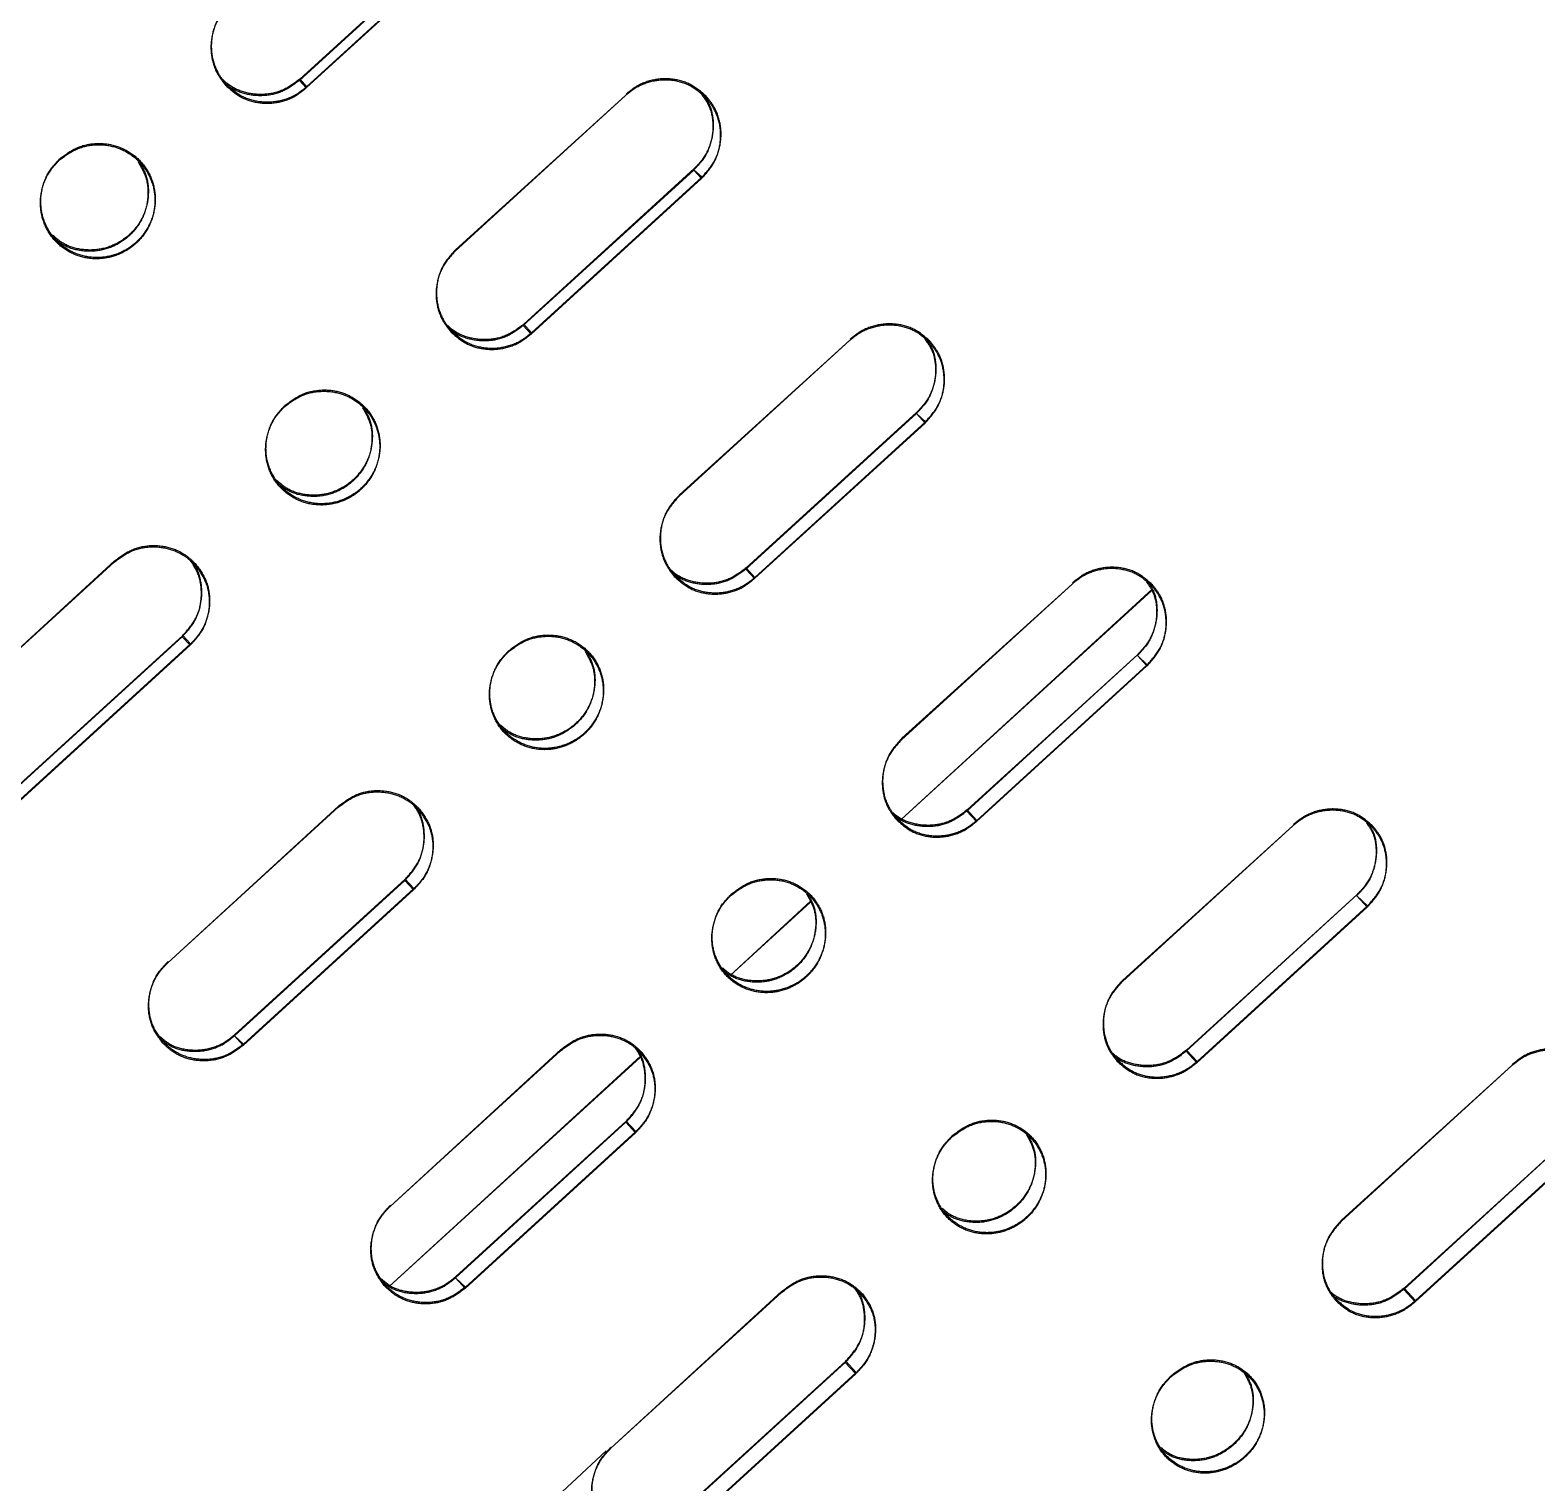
# Model space of a CAD drawing. Header units: millimetres. Extents: x -71377 to 516042, y -145869 to 441446.
# Drawn here: x 208625.5 to 208756, y 209143.2 to 209269.1 of the extents above; entities that cross this region are included whole.
import ezdxf

# ---------------------------------------------------------------- set-up
doc = ezdxf.new("R2010")
doc.units = ezdxf.units.MM
doc.header["$LTSCALE"] = 1000
doc.linetypes.add('_점선_M_', pattern=[3, 1.5, -1.5])
doc.linetypes.add('IMPORT-DASHEDX2 _4_', pattern=[152.4, 101.6, -50.8])
for name, color, linetype, lineweight in [('05', 5, 'IMPORT-DASHEDX2 _4_', 5), ('A-text-1', 3, 'Continuous', 5), ('AA_dash_M_', 7, '_점선_M_', 5), ('조경라인_dwg', 8, 'Continuous', 5)]:
    doc.layers.add(name, color=color, linetype=linetype, lineweight=lineweight)
doc.styles.add('나눔고딕_3', font='NanumGothic.ttf', dxfattribs={"height": 1400})

# ---------------------------------------------------------------- blocks, each defined once
blk = doc.blocks.new('조경라인_dwg-6847807-지반층 배치도')
at = {"layer": '05', "flags": 128}
for points in [[(208663.65, 209278.31), (208648.88, 209264.83), (208649.47, 209264.17), (208664.24, 209277.66), (208663.61, 209278.2), (208648.84, 209264.72), (208649.44, 209264.06), (208664.21, 209277.55), (208663.61, 209278.2)], [(208662.38, 209250.04), (208677.11, 209263.42), (208662.34, 209249.93)], [(208683.04, 209257.07), (208668.28, 209243.58), (208668.95, 209242.84), (208683.72, 209256.33), (208683.01, 209256.95), (208668.24, 209243.47), (208668.92, 209242.73), (208683.69, 209256.22), (208683.01, 209256.95)], [(208681.78, 209228.79), (208696.51, 209242.17), (208681.74, 209228.68)], [(208702.33, 209235.95), (208687.56, 209222.46), (208688.31, 209221.64), (208703.08, 209235.13), (208702.3, 209235.84), (208687.53, 209222.35), (208688.28, 209221.53), (208703.05, 209235.01), (208702.3, 209235.84)], [(208632.84, 209223.07), (208618.04, 209209.47), (208632.8, 209222.96)], [(208701.05, 209207.69), (208715.79, 209221.06), (208701.02, 209207.57)], [(208722.74, 209220.62), (208700.97, 209200.66), (208722.71, 209220.51)], [(208623.97, 209203.12), (208638.74, 209216.61), (208639.41, 209215.87), (208624.64, 209202.39), (208623.94, 209203.01), (208638.7, 209216.5), (208639.38, 209215.76), (208624.61, 209202.27), (208623.94, 209203.01)], [(208652.24, 209201.82), (208637.44, 209188.23), (208652.21, 209201.71)], [(208720.18, 209186.73), (208734.92, 209200.11), (208720.15, 209186.62)], [(208643.25, 209182.01), (208658.02, 209195.49), (208658.77, 209194.67), (208644, 209181.18), (208643.22, 209181.89), (208657.99, 209195.38), (208658.74, 209194.56), (208643.97, 209181.07), (208643.22, 209181.89)], [(208693.16, 209193.61), (208686.17, 209187.14), (208693.13, 209193.5)], [(208671.51, 209180.72), (208656.71, 209167.12), (208671.48, 209180.6)], [(208678.4, 209180.13), (208656.63, 209160.18), (208678.37, 209180.02)], [(208739.16, 209165.95), (208753.9, 209179.32), (208739.13, 209165.83)], [(208662.4, 209161.03), (208677.17, 209174.52), (208678, 209173.61), (208663.23, 209160.13), (208662.37, 209160.92), (208677.14, 209174.41), (208677.97, 209173.5), (208663.2, 209160.01), (208662.37, 209160.92)], [(208690.64, 209159.76), (208675.84, 209146.16), (208690.61, 209159.65)], [(208681.41, 209140.22), (208696.18, 209153.7), (208697.08, 209152.71), (208682.31, 209139.23), (208681.37, 209140.1), (208696.14, 209153.59), (208697.05, 209152.6), (208682.28, 209139.11), (208681.37, 209140.1)]]:
    blk.add_lwpolyline(points, dxfattribs=at)
for points in [[(208722.31, 209214.07), (208721.45, 209214.86), (208722.27, 209213.96), (208707.5, 209200.47), (208706.68, 209201.38), (208721.48, 209214.97), (208706.71, 209201.49), (208707.54, 209200.58)], [(208741.39, 209193.17), (208740.45, 209194.05), (208741.36, 209193.06), (208726.59, 209179.57), (208725.68, 209180.56), (208740.48, 209194.16), (208725.71, 209180.67), (208726.62, 209179.68)], [(208760.31, 209172.44), (208759.3, 209173.4), (208760.28, 209172.33), (208745.51, 209158.84), (208744.53, 209159.92), (208759.33, 209173.51), (208744.56, 209160.03), (208745.54, 209158.96)]]:
    blk.add_lwpolyline(points, close=True, dxfattribs=at)
at = {"layer": '05'}
for points, knots in [([(208642.83, 209271.3), (208642.45, 209270.88), (208641.69, 209270.05), (208641.16, 209268.41), (208641.16, 209266.73), (208641.65, 209265.31), (208642.22, 209264.59), (208642.44, 209264.31)], [0, 0, 0, 0, 0.214692, 0.429386, 0.644078, 0.858773, 1, 1, 1, 1]), ([(208642.86, 209271.41), (208642.48, 209271), (208641.73, 209270.16), (208641.19, 209268.52), (208641.19, 209266.84), (208641.68, 209265.42), (208642.25, 209264.7), (208642.48, 209264.42)], [0, 0, 0, 0, 0.214692, 0.429386, 0.644078, 0.858773, 1, 1, 1, 1]), ([(208648.84, 209264.72), (208648.39, 209264.38), (208647.49, 209263.7), (208645.81, 209263.31), (208644.14, 209263.47), (208642.9, 209264), (208642.34, 209264.52), (208642.18, 209264.67)], [0, 0, 0, 0, 0.2279243, 0.455852, 0.6837765, 0.9117043, 1, 1, 1, 1]), ([(208648.88, 209264.83), (208648.42, 209264.49), (208647.52, 209263.81), (208645.84, 209263.42), (208644.18, 209263.58), (208642.93, 209264.12), (208642.37, 209264.64), (208642.21, 209264.78)], [0, 0, 0, 0, 0.2279243, 0.455852, 0.6837765, 0.9117043, 1, 1, 1, 1]), ([(208642.44, 209264.31), (208642.86, 209263.94), (208643.68, 209263.2), (208645.31, 209262.7), (208646.99, 209262.73), (208648.43, 209263.25), (208649.15, 209263.83), (208649.44, 209264.06)], [0, 0, 0, 0, 0.214692, 0.429384, 0.644077, 0.858772, 1, 1, 1, 1]), ([(208642.48, 209264.42), (208642.89, 209264.05), (208643.71, 209263.31), (208645.34, 209262.81), (208647.02, 209262.85), (208648.46, 209263.36), (208649.18, 209263.94), (208649.47, 209264.17)], [0, 0, 0, 0, 0.214692, 0.429384, 0.644077, 0.858772, 1, 1, 1, 1]), ([(208684.09, 209263.19), (208683.68, 209263.55), (208682.86, 209264.29), (208681.24, 209264.79), (208679.56, 209264.75), (208678.13, 209264.23), (208677.4, 209263.65), (208677.11, 209263.42)], [0, 0, 0, 0, 0.214693, 0.429385, 0.644078, 0.858772, 1, 1, 1, 1]), ([(208684.13, 209263.3), (208683.72, 209263.67), (208682.89, 209264.4), (208681.27, 209264.9), (208679.59, 209264.86), (208678.16, 209264.34), (208677.43, 209263.76), (208677.15, 209263.53)], [0, 0, 0, 0, 0.214693, 0.429385, 0.644078, 0.858772, 1, 1, 1, 1]), ([(208683.69, 209263.5), (208683.92, 209263.19), (208684.46, 209262.44), (208684.75, 209260.94), (208684.56, 209259.27), (208683.92, 209257.89), (208683.27, 209257.22), (208683.01, 209256.95)], [0, 0, 0, 0, 0.158726, 0.388719, 0.618712, 0.848707, 1, 1, 1, 1]), ([(208683.72, 209263.61), (208683.95, 209263.3), (208684.49, 209262.55), (208684.78, 209261.05), (208684.59, 209259.38), (208683.95, 209258), (208683.3, 209257.33), (208683.04, 209257.07)], [0, 0, 0, 0, 0.158726, 0.388719, 0.618712, 0.848707, 1, 1, 1, 1]), ([(208683.69, 209256.22), (208684.07, 209256.63), (208684.82, 209257.47), (208685.36, 209259.1), (208685.37, 209260.78), (208684.88, 209262.19), (208684.32, 209262.9), (208684.09, 209263.19)], [0, 0, 0, 0, 0.214695, 0.429386, 0.644078, 0.858773, 1, 1, 1, 1]), ([(208683.72, 209256.33), (208684.1, 209256.75), (208684.86, 209257.58), (208685.4, 209259.21), (208685.4, 209260.89), (208684.92, 209262.31), (208684.35, 209263.02), (208684.13, 209263.3)], [0, 0, 0, 0, 0.214695, 0.429386, 0.644078, 0.858773, 1, 1, 1, 1]), ([(208628.06, 209257.82), (208628.51, 209258.16), (208629.42, 209258.83), (208631.09, 209259.22), (208632.77, 209259.07), (208634.3, 209258.36), (208635.5, 209257.18), (208636.23, 209255.67), (208636.41, 209253.99), (208636.02, 209252.33), (208635.32, 209251.22), (208634.8, 209250.69), (208634.67, 209250.58)], [0, 0, 0, 0, 0.0536882, 0.1073771, 0.1610655, 0.2147545, 0.268443, 0.3221314, 0.3758197, 0.4295083, 0.4831969, 0.5, 0.5, 0.5, 0.5]), ([(208628.09, 209257.93), (208628.54, 209258.27), (208629.45, 209258.95), (208631.12, 209259.33), (208632.8, 209259.18), (208634.33, 209258.47), (208635.53, 209257.29), (208636.26, 209255.78), (208636.44, 209254.1), (208636.05, 209252.45), (208635.35, 209251.33), (208634.83, 209250.81), (208634.7, 209250.69)], [0, 0, 0, 0, 0.0536882, 0.1073771, 0.1610655, 0.2147545, 0.268443, 0.3221314, 0.3758197, 0.4295083, 0.4831969, 0.5, 0.5, 0.5, 0.5]), ([(208634.67, 209250.58), (208634.38, 209250.32), (208633.61, 209249.76), (208632.17, 209249.24), (208630.48, 209249.22), (208628.88, 209249.76), (208627.57, 209250.8), (208626.68, 209252.22), (208626.32, 209253.87), (208626.53, 209255.55), (208627.18, 209256.91), (208627.82, 209257.56), (208628.06, 209257.82)], [0.5, 0.5, 0.5, 0.5, 0.5368856, 0.590574, 0.644262, 0.6979512, 0.7516397, 0.805328, 0.8590165, 0.9127045, 0.966394, 1, 1, 1, 1]), ([(208634.7, 209250.69), (208634.42, 209250.43), (208633.64, 209249.87), (208632.21, 209249.35), (208630.51, 209249.33), (208628.92, 209249.87), (208627.6, 209250.91), (208626.71, 209252.34), (208626.35, 209253.98), (208626.56, 209255.66), (208627.21, 209257.02), (208627.85, 209257.68), (208628.09, 209257.93)], [0.5, 0.5, 0.5, 0.5, 0.5368856, 0.590574, 0.644262, 0.6979512, 0.7516397, 0.805328, 0.8590165, 0.9127045, 0.966394, 1, 1, 1, 1]), ([(208634.88, 209257.65), (208635.13, 209257.21), (208635.66, 209256.29), (208635.8, 209254.64), (208635.43, 209252.99), (208634.51, 209251.54), (208633.18, 209250.47), (208631.58, 209249.89), (208629.89, 209249.88), (208628.41, 209250.33), (208627.71, 209250.96), (208627.42, 209251.22)], [0, 0, 0, 0, 0.106038, 0.221984, 0.33793, 0.453876, 0.569823, 0.685768, 0.801713, 0.91766, 1, 1, 1, 1]), ([(208634.91, 209257.76), (208635.17, 209257.32), (208635.69, 209256.4), (208635.84, 209254.75), (208635.46, 209253.1), (208634.55, 209251.65), (208633.21, 209250.58), (208631.61, 209250), (208629.92, 209249.99), (208628.45, 209250.44), (208627.74, 209251.07), (208627.45, 209251.33)], [0, 0, 0, 0, 0.106038, 0.221984, 0.33793, 0.453876, 0.569823, 0.685768, 0.801713, 0.91766, 1, 1, 1, 1]), ([(208662.34, 209249.93), (208661.97, 209249.51), (208661.21, 209248.67), (208660.67, 209247.04), (208660.67, 209245.37), (208661.15, 209243.95), (208661.72, 209243.24), (208661.94, 209242.96)], [0, 0, 0, 0, 0.214692, 0.429386, 0.644078, 0.858773, 1, 1, 1, 1]), ([(208662.38, 209250.04), (208662, 209249.62), (208661.24, 209248.79), (208660.7, 209247.15), (208660.7, 209245.48), (208661.18, 209244.06), (208661.75, 209243.35), (208661.97, 209243.07)], [0, 0, 0, 0, 0.214692, 0.429386, 0.644078, 0.858773, 1, 1, 1, 1]), ([(208668.24, 209243.47), (208667.79, 209243.13), (208666.89, 209242.45), (208665.22, 209242.06), (208663.55, 209242.22), (208662.33, 209242.73), (208661.79, 209243.23), (208661.65, 209243.37)], [0, 0, 0, 0, 0.229859, 0.459721, 0.68958, 0.919443, 1, 1, 1, 1]), ([(208668.28, 209243.58), (208667.82, 209243.24), (208666.92, 209242.56), (208665.25, 209242.17), (208663.58, 209242.33), (208662.36, 209242.84), (208661.82, 209243.35), (208661.68, 209243.48)], [0, 0, 0, 0, 0.229859, 0.459721, 0.68958, 0.919443, 1, 1, 1, 1]), ([(208661.97, 209243.07), (208662.38, 209242.7), (208663.2, 209241.97), (208664.82, 209241.47), (208666.5, 209241.51), (208667.94, 209242.03), (208668.66, 209242.61), (208668.95, 209242.84)], [0, 0, 0, 0, 0.214692, 0.429384, 0.644077, 0.858772, 1, 1, 1, 1]), ([(208703.47, 209241.96), (208703.07, 209242.33), (208702.25, 209243.06), (208700.63, 209243.55), (208698.96, 209243.5), (208697.53, 209242.98), (208696.8, 209242.4), (208696.51, 209242.17)], [0, 0, 0, 0, 0.214692, 0.429385, 0.644077, 0.858772, 1, 1, 1, 1]), ([(208703.51, 209242.07), (208703.1, 209242.44), (208702.28, 209243.17), (208700.67, 209243.66), (208698.99, 209243.61), (208697.56, 209243.09), (208696.83, 209242.51), (208696.55, 209242.28)], [0, 0, 0, 0, 0.214692, 0.429385, 0.644077, 0.858772, 1, 1, 1, 1]), ([(208661.94, 209242.96), (208662.35, 209242.59), (208663.17, 209241.86), (208664.79, 209241.36), (208666.47, 209241.4), (208667.9, 209241.92), (208668.63, 209242.5), (208668.92, 209242.73)], [0, 0, 0, 0, 0.214692, 0.429384, 0.644077, 0.858772, 1, 1, 1, 1]), ([(208703.03, 209242.31), (208703.23, 209242.02), (208703.76, 209241.29), (208704.04, 209239.81), (208703.85, 209238.15), (208703.2, 209236.77), (208702.55, 209236.1), (208702.3, 209235.84)], [0, 0, 0, 0, 0.151373, 0.3833758, 0.6153793, 0.8473846, 1, 1, 1, 1]), ([(208703.06, 209242.42), (208703.27, 209242.13), (208703.79, 209241.4), (208704.07, 209239.92), (208703.88, 209238.26), (208703.23, 209236.88), (208702.58, 209236.21), (208702.33, 209235.95)], [0, 0, 0, 0, 0.151373, 0.3833758, 0.6153793, 0.8473846, 1, 1, 1, 1]), ([(208703.05, 209235.01), (208703.43, 209235.43), (208704.18, 209236.27), (208704.73, 209237.9), (208704.73, 209239.57), (208704.26, 209240.97), (208703.7, 209241.68), (208703.47, 209241.96)], [0, 0, 0, 0, 0.214695, 0.429386, 0.644078, 0.858773, 1, 1, 1, 1]), ([(208703.08, 209235.13), (208703.46, 209235.54), (208704.22, 209236.38), (208704.76, 209238.01), (208704.77, 209239.68), (208704.29, 209241.09), (208703.73, 209241.79), (208703.51, 209242.07)], [0, 0, 0, 0, 0.214695, 0.429386, 0.644078, 0.858773, 1, 1, 1, 1]), ([(208647.61, 209236.56), (208648.06, 209236.9), (208648.96, 209237.57), (208650.63, 209237.96), (208652.31, 209237.82), (208653.83, 209237.11), (208655.02, 209235.94), (208655.74, 209234.44), (208655.92, 209232.76), (208655.53, 209231.11), (208654.83, 209230), (208654.31, 209229.47), (208654.18, 209229.36)], [0, 0, 0, 0, 0.0536882, 0.1073772, 0.1610655, 0.2147545, 0.2684431, 0.3221313, 0.3758196, 0.4295083, 0.4831969, 0.5, 0.5, 0.5, 0.5]), ([(208654.18, 209229.36), (208653.89, 209229.1), (208653.12, 209228.54), (208651.69, 209228.01), (208649.99, 209227.99), (208648.41, 209228.52), (208647.1, 209229.56), (208646.21, 209230.98), (208645.86, 209232.62), (208646.08, 209234.29), (208646.73, 209235.65), (208647.36, 209236.3), (208647.61, 209236.56)], [0.5, 0.5, 0.5, 0.5, 0.5368857, 0.590574, 0.644262, 0.6979512, 0.7516398, 0.805328, 0.8590164, 0.9127045, 0.966394, 1, 1, 1, 1]), ([(208647.57, 209236.45), (208648.03, 209236.78), (208648.93, 209237.46), (208650.6, 209237.85), (208652.28, 209237.7), (208653.8, 209237), (208654.99, 209235.83), (208655.71, 209234.33), (208655.89, 209232.65), (208655.5, 209231), (208654.8, 209229.89), (208654.28, 209229.36), (208654.15, 209229.24)], [0, 0, 0, 0, 0.0536882, 0.1073772, 0.1610655, 0.2147545, 0.2684431, 0.3221313, 0.3758196, 0.4295083, 0.4831969, 0.5, 0.5, 0.5, 0.5]), ([(208654.15, 209229.24), (208653.86, 209228.98), (208653.09, 209228.42), (208651.65, 209227.9), (208649.96, 209227.88), (208648.37, 209228.41), (208647.06, 209229.45), (208646.18, 209230.86), (208645.83, 209232.51), (208646.05, 209234.18), (208646.69, 209235.54), (208647.33, 209236.19), (208647.57, 209236.45)], [0.5, 0.5, 0.5, 0.5, 0.5368857, 0.590574, 0.644262, 0.6979512, 0.7516398, 0.805328, 0.8590164, 0.9127045, 0.966394, 1, 1, 1, 1]), ([(208654.31, 209236.37), (208654.55, 209235.94), (208655.07, 209235.03), (208655.21, 209233.39), (208654.83, 209231.74), (208653.91, 209230.3), (208652.58, 209229.22), (208650.98, 209228.64), (208649.3, 209228.63), (208647.85, 209229.06), (208647.16, 209229.67), (208646.88, 209229.91)], [0, 0, 0, 0, 0.105311, 0.22195, 0.338589, 0.455228, 0.571868, 0.688506, 0.805144, 0.921784, 1, 1, 1, 1]), ([(208654.34, 209236.48), (208654.58, 209236.05), (208655.1, 209235.14), (208655.24, 209233.5), (208654.86, 209231.85), (208653.94, 209230.41), (208652.61, 209229.34), (208651.01, 209228.75), (208649.33, 209228.74), (208647.88, 209229.17), (208647.19, 209229.78), (208646.92, 209230.03)], [0, 0, 0, 0, 0.105311, 0.22195, 0.338589, 0.455228, 0.571868, 0.688506, 0.805144, 0.921784, 1, 1, 1, 1]), ([(208681.74, 209228.68), (208681.37, 209228.26), (208680.61, 209227.43), (208680.06, 209225.8), (208680.06, 209224.13), (208680.54, 209222.72), (208681.1, 209222.01), (208681.32, 209221.73)], [0, 0, 0, 0, 0.214692, 0.429386, 0.644078, 0.858773, 1, 1, 1, 1]), ([(208681.78, 209228.79), (208681.4, 209228.38), (208680.64, 209227.54), (208680.1, 209225.91), (208680.09, 209224.24), (208680.57, 209222.83), (208681.13, 209222.12), (208681.35, 209221.84)], [0, 0, 0, 0, 0.214692, 0.429386, 0.644078, 0.858773, 1, 1, 1, 1]), ([(208632.8, 209222.96), (208633.26, 209223.3), (208634.16, 209223.98), (208635.83, 209224.37), (208637.5, 209224.21), (208638.87, 209223.61), (208639.53, 209222.98), (208639.79, 209222.73)], [0, 0, 0, 0, 0.214695, 0.429386, 0.64408, 0.858773, 1, 1, 1, 1]), ([(208632.84, 209223.07), (208633.29, 209223.41), (208634.19, 209224.09), (208635.86, 209224.48), (208637.53, 209224.33), (208638.9, 209223.72), (208639.56, 209223.09), (208639.82, 209222.84)], [0, 0, 0, 0, 0.214695, 0.429386, 0.64408, 0.858773, 1, 1, 1, 1]), ([(208638.7, 209216.5), (208639.08, 209216.92), (208639.84, 209217.75), (208640.38, 209219.39), (208640.38, 209221.06), (208639.97, 209222.32), (208639.52, 209222.91), (208639.41, 209223.06)], [0, 0, 0, 0, 0.229862, 0.45972, 0.689582, 0.919442, 1, 1, 1, 1]), ([(208638.74, 209216.61), (208639.12, 209217.03), (208639.87, 209217.87), (208640.41, 209219.5), (208640.41, 209221.17), (208640.01, 209222.44), (208639.56, 209223.02), (208639.44, 209223.17)], [0, 0, 0, 0, 0.229862, 0.45972, 0.689582, 0.919442, 1, 1, 1, 1]), ([(208639.79, 209222.73), (208640.11, 209222.29), (208640.77, 209221.4), (208641.12, 209219.74), (208640.93, 209218.07), (208640.28, 209216.7), (208639.64, 209216.03), (208639.38, 209215.76)], [0, 0, 0, 0, 0.214693, 0.429385, 0.644077, 0.858772, 1, 1, 1, 1]), ([(208639.82, 209222.84), (208640.15, 209222.4), (208640.8, 209221.51), (208641.15, 209219.86), (208640.96, 209218.19), (208640.31, 209216.81), (208639.67, 209216.14), (208639.41, 209215.87)], [0, 0, 0, 0, 0.214693, 0.429385, 0.644077, 0.858772, 1, 1, 1, 1]), ([(208687.53, 209222.35), (208687.07, 209222.01), (208686.17, 209221.33), (208684.5, 209220.94), (208682.85, 209221.09), (208681.64, 209221.59), (208681.12, 209222.07), (208680.99, 209222.19)], [0, 0, 0, 0, 0.23185, 0.463704, 0.695555, 0.927408, 1, 1, 1, 1]), ([(208687.56, 209222.46), (208687.11, 209222.12), (208686.2, 209221.45), (208684.53, 209221.05), (208682.88, 209221.2), (208681.67, 209221.7), (208681.15, 209222.18), (208681.02, 209222.3)], [0, 0, 0, 0, 0.23185, 0.463704, 0.695555, 0.927408, 1, 1, 1, 1]), ([(208722.72, 209220.88), (208722.32, 209221.24), (208721.51, 209221.96), (208719.9, 209222.45), (208718.23, 209222.4), (208716.8, 209221.87), (208716.08, 209221.29), (208715.79, 209221.06)], [0, 0, 0, 0, 0.214693, 0.429385, 0.644077, 0.858772, 1, 1, 1, 1]), ([(208722.76, 209220.99), (208722.35, 209221.35), (208721.54, 209222.08), (208719.93, 209222.56), (208718.26, 209222.51), (208716.83, 209221.99), (208716.11, 209221.4), (208715.82, 209221.17)], [0, 0, 0, 0, 0.214693, 0.429385, 0.644077, 0.858772, 1, 1, 1, 1]), ([(208681.32, 209221.73), (208681.73, 209221.37), (208682.54, 209220.64), (208684.16, 209220.15), (208685.83, 209220.19), (208687.26, 209220.71), (208687.99, 209221.3), (208688.28, 209221.53)], [0, 0, 0, 0, 0.214692, 0.429384, 0.644077, 0.858772, 1, 1, 1, 1]), ([(208681.35, 209221.84), (208681.76, 209221.48), (208682.58, 209220.75), (208684.19, 209220.26), (208685.87, 209220.31), (208687.29, 209220.83), (208688.02, 209221.41), (208688.31, 209221.64)], [0, 0, 0, 0, 0.214692, 0.429384, 0.644077, 0.858772, 1, 1, 1, 1]), ([(208722.23, 209221.26), (208722.42, 209220.99), (208722.93, 209220.28), (208723.2, 209218.83), (208723, 209217.17), (208722.35, 209215.8), (208721.7, 209215.13), (208721.45, 209214.86)], [0, 0, 0, 0, 0.143789, 0.377865, 0.611942, 0.846021, 1, 1, 1, 1]), ([(208722.26, 209221.37), (208722.46, 209221.1), (208722.97, 209220.39), (208723.23, 209218.94), (208723.03, 209217.28), (208722.38, 209215.91), (208721.73, 209215.24), (208721.48, 209214.97)], [0, 0, 0, 0, 0.143789, 0.377865, 0.611942, 0.846021, 1, 1, 1, 1]), ([(208722.27, 209213.96), (208722.65, 209214.37), (208723.41, 209215.21), (208723.96, 209216.83), (208723.97, 209218.5), (208723.5, 209219.9), (208722.95, 209220.6), (208722.72, 209220.88)], [0, 0, 0, 0, 0.214695, 0.429386, 0.644078, 0.858773, 1, 1, 1, 1]), ([(208722.31, 209214.07), (208722.68, 209214.49), (208723.44, 209215.32), (208723.99, 209216.94), (208724, 209218.61), (208723.54, 209220.01), (208722.98, 209220.71), (208722.76, 209220.99)], [0, 0, 0, 0, 0.214695, 0.429386, 0.644078, 0.858773, 1, 1, 1, 1]), ([(208666.97, 209215.2), (208667.43, 209215.54), (208668.33, 209216.22), (208670, 209216.61), (208671.67, 209216.47), (208673.18, 209215.77), (208674.37, 209214.61), (208675.08, 209213.11), (208675.26, 209211.44), (208674.86, 209209.8), (208674.16, 209208.69), (208673.64, 209208.16), (208673.51, 209208.04)], [0, 0, 0, 0, 0.0536882, 0.1073772, 0.1610655, 0.2147545, 0.268443, 0.3221313, 0.3758196, 0.4295083, 0.4831969, 0.5, 0.5, 0.5, 0.5]), ([(208667.01, 209215.31), (208667.46, 209215.65), (208668.36, 209216.33), (208670.03, 209216.72), (208671.7, 209216.58), (208673.22, 209215.88), (208674.4, 209214.72), (208675.12, 209213.22), (208675.29, 209211.56), (208674.89, 209209.91), (208674.19, 209208.8), (208673.67, 209208.27), (208673.54, 209208.15)], [0, 0, 0, 0, 0.0536882, 0.1073772, 0.1610655, 0.2147545, 0.268443, 0.3221313, 0.3758196, 0.4295083, 0.4831969, 0.5, 0.5, 0.5, 0.5]), ([(208673.51, 209208.04), (208673.22, 209207.78), (208672.45, 209207.22), (208671.02, 209206.7), (208669.33, 209206.67), (208667.75, 209207.19), (208666.44, 209208.22), (208665.57, 209209.63), (208665.22, 209211.27), (208665.44, 209212.94), (208666.09, 209214.29), (208666.73, 209214.95), (208666.97, 209215.2)], [0.5, 0.5, 0.5, 0.5, 0.5368856, 0.590574, 0.644262, 0.6979511, 0.7516398, 0.805328, 0.8590164, 0.9127046, 0.966394, 1, 1, 1, 1]), ([(208673.54, 209208.15), (208673.25, 209207.89), (208672.48, 209207.33), (208671.05, 209206.81), (208669.36, 209206.78), (208667.78, 209207.31), (208666.48, 209208.33), (208665.6, 209209.74), (208665.25, 209211.38), (208665.47, 209213.05), (208666.13, 209214.4), (208666.76, 209215.06), (208667.01, 209215.31)], [0.5, 0.5, 0.5, 0.5, 0.5368856, 0.590574, 0.644262, 0.6979511, 0.7516398, 0.805328, 0.8590164, 0.9127046, 0.966394, 1, 1, 1, 1]), ([(208673.61, 209215.22), (208673.85, 209214.79), (208674.36, 209213.89), (208674.5, 209212.26), (208674.11, 209210.62), (208673.19, 209209.18), (208671.86, 209208.11), (208670.26, 209207.52), (208668.59, 209207.5), (208667.16, 209207.92), (208666.49, 209208.51), (208666.24, 209208.74)], [0, 0, 0, 0, 0.1045664, 0.2219148, 0.339264, 0.4566129, 0.5739623, 0.6913108, 0.8086585, 0.9260085, 1, 1, 1, 1]), ([(208673.65, 209215.33), (208673.89, 209214.9), (208674.4, 209214), (208674.53, 209212.37), (208674.14, 209210.73), (208673.23, 209209.29), (208671.9, 209208.22), (208670.29, 209207.63), (208668.62, 209207.61), (208667.19, 209208.03), (208666.53, 209208.62), (208666.27, 209208.85)], [0, 0, 0, 0, 0.1045664, 0.2219148, 0.339264, 0.4566129, 0.5739623, 0.6913108, 0.8086585, 0.9260085, 1, 1, 1, 1]), ([(208701.02, 209207.57), (208700.64, 209207.16), (208699.88, 209206.32), (208699.33, 209204.7), (208699.32, 209203.03), (208699.79, 209201.63), (208700.35, 209200.93), (208700.57, 209200.65)], [0, 0, 0, 0, 0.214692, 0.429386, 0.644078, 0.858773, 1, 1, 1, 1]), ([(208701.05, 209207.69), (208700.67, 209207.27), (208699.91, 209206.43), (208699.36, 209204.81), (208699.35, 209203.14), (208699.82, 209201.74), (208700.38, 209201.04), (208700.6, 209200.76)], [0, 0, 0, 0, 0.214692, 0.429386, 0.644078, 0.858773, 1, 1, 1, 1]), ([(208652.21, 209201.71), (208652.66, 209202.05), (208653.56, 209202.73), (208655.23, 209203.12), (208656.89, 209202.98), (208658.26, 209202.37), (208658.91, 209201.75), (208659.17, 209201.5)], [0, 0, 0, 0, 0.214695, 0.429386, 0.64408, 0.858773, 1, 1, 1, 1]), ([(208652.24, 209201.82), (208652.69, 209202.16), (208653.59, 209202.84), (208655.26, 209203.24), (208656.93, 209203.09), (208658.29, 209202.49), (208658.94, 209201.86), (208659.2, 209201.62)], [0, 0, 0, 0, 0.214695, 0.429386, 0.64408, 0.858773, 1, 1, 1, 1]), ([(208657.99, 209195.38), (208658.37, 209195.8), (208659.12, 209196.64), (208659.67, 209198.26), (208659.67, 209199.93), (208659.28, 209201.17), (208658.85, 209201.74), (208658.74, 209201.87)], [0, 0, 0, 0, 0.2318538, 0.4637035, 0.6955566, 0.9274083, 1, 1, 1, 1]), ([(208658.02, 209195.49), (208658.4, 209195.91), (208659.15, 209196.75), (208659.7, 209198.38), (208659.7, 209200.04), (208659.31, 209201.28), (208658.88, 209201.85), (208658.77, 209201.98)], [0, 0, 0, 0, 0.2318538, 0.4637035, 0.6955566, 0.9274083, 1, 1, 1, 1]), ([(208659.17, 209201.5), (208659.49, 209201.06), (208660.14, 209200.19), (208660.49, 209198.53), (208660.29, 209196.87), (208659.64, 209195.49), (208658.99, 209194.82), (208658.74, 209194.56)], [0, 0, 0, 0, 0.214692, 0.429385, 0.644077, 0.858772, 1, 1, 1, 1]), ([(208659.2, 209201.62), (208659.52, 209201.18), (208660.18, 209200.3), (208660.52, 209198.64), (208660.32, 209196.98), (208659.67, 209195.61), (208659.03, 209194.93), (208658.77, 209194.67)], [0, 0, 0, 0, 0.214692, 0.429385, 0.644077, 0.858772, 1, 1, 1, 1]), ([(208706.68, 209201.38), (208706.23, 209201.04), (208705.32, 209200.36), (208703.66, 209199.96), (208702.01, 209200.11), (208700.83, 209200.59), (208700.32, 209201.05), (208700.21, 209201.15)], [0, 0, 0, 0, 0.233904, 0.467812, 0.701716, 0.935624, 1, 1, 1, 1]), ([(208706.71, 209201.49), (208706.26, 209201.15), (208705.36, 209200.47), (208703.69, 209200.07), (208702.04, 209200.22), (208700.86, 209200.7), (208700.35, 209201.16), (208700.24, 209201.26)], [0, 0, 0, 0, 0.233904, 0.467812, 0.701716, 0.935624, 1, 1, 1, 1]), ([(208741.83, 209199.95), (208741.43, 209200.31), (208740.63, 209201.03), (208739.02, 209201.5), (208737.36, 209201.45), (208735.93, 209200.92), (208735.21, 209200.34), (208734.92, 209200.11)], [0, 0, 0, 0, 0.214693, 0.429385, 0.644078, 0.858772, 1, 1, 1, 1]), ([(208741.86, 209200.06), (208741.46, 209200.42), (208740.66, 209201.14), (208739.05, 209201.61), (208737.39, 209201.56), (208735.97, 209201.03), (208735.24, 209200.45), (208734.95, 209200.22)], [0, 0, 0, 0, 0.214693, 0.429385, 0.644078, 0.858772, 1, 1, 1, 1]), ([(208700.57, 209200.65), (208700.98, 209200.29), (208701.79, 209199.56), (208703.39, 209199.08), (208705.06, 209199.13), (208706.49, 209199.66), (208707.22, 209200.24), (208707.5, 209200.47)], [0, 0, 0, 0, 0.214692, 0.429384, 0.644077, 0.858772, 1, 1, 1, 1]), ([(208700.6, 209200.76), (208701.01, 209200.4), (208701.82, 209199.67), (208703.43, 209199.19), (208705.1, 209199.25), (208706.52, 209199.77), (208707.25, 209200.35), (208707.54, 209200.58)], [0, 0, 0, 0, 0.214692, 0.429384, 0.644077, 0.858772, 1, 1, 1, 1]), ([(208741.29, 209200.36), (208741.47, 209200.11), (208741.96, 209199.42), (208742.21, 209198), (208742.01, 209196.35), (208741.36, 209194.98), (208740.71, 209194.31), (208740.45, 209194.05)], [0, 0, 0, 0, 0.1359502, 0.3721691, 0.608389, 0.8446109, 1, 1, 1, 1]), ([(208741.32, 209200.48), (208741.5, 209200.22), (208741.99, 209199.53), (208742.24, 209198.11), (208742.04, 209196.46), (208741.39, 209195.09), (208740.74, 209194.42), (208740.48, 209194.16)], [0, 0, 0, 0, 0.1359502, 0.3721691, 0.608389, 0.8446109, 1, 1, 1, 1]), ([(208741.39, 209193.17), (208741.77, 209193.59), (208742.53, 209194.42), (208743.08, 209196.04), (208743.1, 209197.7), (208742.64, 209199.09), (208742.08, 209199.79), (208741.86, 209200.06)], [0, 0, 0, 0, 0.214695, 0.429386, 0.644078, 0.858773, 1, 1, 1, 1]), ([(208741.36, 209193.06), (208741.74, 209193.47), (208742.5, 209194.31), (208743.05, 209195.93), (208743.07, 209197.58), (208742.61, 209198.98), (208742.05, 209199.67), (208741.83, 209199.95)], [0, 0, 0, 0, 0.214695, 0.429386, 0.644078, 0.858773, 1, 1, 1, 1]), ([(208686.25, 209194.09), (208686.7, 209194.43), (208687.6, 209195.11), (208689.27, 209195.5), (208690.93, 209195.37), (208692.44, 209194.68), (208693.61, 209193.53), (208694.32, 209192.04), (208694.49, 209190.38), (208694.09, 209188.74), (208693.38, 209187.63), (208692.86, 209187.1), (208692.73, 209186.98)], [0, 0, 0, 0, 0.0536882, 0.1073771, 0.1610655, 0.2147545, 0.268443, 0.3221314, 0.3758196, 0.4295083, 0.4831969, 0.5, 0.5, 0.5, 0.5]), ([(208686.28, 209194.2), (208686.73, 209194.54), (208687.63, 209195.22), (208689.3, 209195.62), (208690.96, 209195.48), (208692.47, 209194.79), (208693.65, 209193.64), (208694.36, 209192.15), (208694.52, 209190.49), (208694.12, 209188.85), (208693.42, 209187.74), (208692.9, 209187.21), (208692.77, 209187.1)], [0, 0, 0, 0, 0.0536882, 0.1073771, 0.1610655, 0.2147545, 0.268443, 0.3221314, 0.3758196, 0.4295083, 0.4831969, 0.5, 0.5, 0.5, 0.5]), ([(208692.73, 209186.98), (208692.45, 209186.72), (208691.68, 209186.16), (208690.25, 209185.64), (208688.57, 209185.6), (208686.99, 209186.12), (208685.7, 209187.14), (208684.83, 209188.54), (208684.49, 209190.17), (208684.71, 209191.83), (208685.37, 209193.18), (208686, 209193.84), (208686.25, 209194.09)], [0.5, 0.5, 0.5, 0.5, 0.5368856, 0.590574, 0.6442621, 0.6979512, 0.7516398, 0.8053279, 0.8590164, 0.9127046, 0.966394, 1, 1, 1, 1]), ([(208692.77, 209187.1), (208692.48, 209186.84), (208691.71, 209186.27), (208690.28, 209185.75), (208688.6, 209185.71), (208687.02, 209186.23), (208685.73, 209187.25), (208684.86, 209188.65), (208684.52, 209190.28), (208684.74, 209191.94), (208685.4, 209193.29), (208686.03, 209193.95), (208686.28, 209194.2)], [0.5, 0.5, 0.5, 0.5, 0.5368856, 0.590574, 0.6442621, 0.6979512, 0.7516398, 0.8053279, 0.8590164, 0.9127046, 0.966394, 1, 1, 1, 1]), ([(208692.79, 209194.2), (208693.03, 209193.79), (208693.53, 209192.9), (208693.65, 209191.28), (208693.26, 209189.65), (208692.35, 209188.2), (208691.02, 209187.13), (208689.42, 209186.54), (208687.75, 209186.52), (208686.35, 209186.92), (208685.7, 209187.49), (208685.46, 209187.7)], [0, 0, 0, 0, 0.103803, 0.221879, 0.339957, 0.458034, 0.576112, 0.694188, 0.812264, 0.930342, 1, 1, 1, 1]), ([(208692.82, 209194.31), (208693.06, 209193.9), (208693.56, 209193.01), (208693.68, 209191.39), (208693.3, 209189.76), (208692.38, 209188.32), (208691.05, 209187.24), (208689.45, 209186.65), (208687.78, 209186.63), (208686.38, 209187.03), (208685.73, 209187.6), (208685.49, 209187.81)], [0, 0, 0, 0, 0.103803, 0.221879, 0.339957, 0.458034, 0.576112, 0.694188, 0.812264, 0.930342, 1, 1, 1, 1]), ([(208637.04, 209181.39), (208636.72, 209181.83), (208636.06, 209182.71), (208635.72, 209184.36), (208635.92, 209186.03), (208636.56, 209187.4), (208637.21, 209188.07), (208637.47, 209188.34)], [0, 0, 0, 0, 0.214692, 0.429384, 0.644077, 0.858772, 1, 1, 1, 1]), ([(208637.01, 209181.28), (208636.69, 209181.72), (208636.03, 209182.59), (208635.69, 209184.25), (208635.89, 209185.91), (208636.53, 209187.29), (208637.18, 209187.96), (208637.44, 209188.23)], [0, 0, 0, 0, 0.214692, 0.429384, 0.644077, 0.858772, 1, 1, 1, 1]), ([(208720.15, 209186.62), (208719.77, 209186.2), (208719.01, 209185.37), (208718.46, 209183.75), (208718.44, 209182.09), (208718.91, 209180.69), (208719.46, 209180), (208719.68, 209179.72)], [0, 0, 0, 0, 0.214691, 0.429386, 0.644079, 0.858773, 1, 1, 1, 1]), ([(208720.18, 209186.73), (208719.8, 209186.31), (208719.04, 209185.48), (208718.49, 209183.86), (208718.48, 209182.2), (208718.94, 209180.81), (208719.49, 209180.11), (208719.71, 209179.83)], [0, 0, 0, 0, 0.214691, 0.429386, 0.644079, 0.858773, 1, 1, 1, 1]), ([(208636.71, 209181.75), (208636.98, 209181.52), (208637.66, 209180.93), (208639.1, 209180.52), (208640.77, 209180.56), (208642.2, 209181.08), (208642.93, 209181.66), (208643.22, 209181.89)], [0, 0, 0, 0, 0.151373, 0.3833758, 0.6153793, 0.8473846, 1, 1, 1, 1]), ([(208636.74, 209181.87), (208637.01, 209181.63), (208637.69, 209181.04), (208639.13, 209180.63), (208640.8, 209180.67), (208642.23, 209181.19), (208642.96, 209181.78), (208643.25, 209182.01)], [0, 0, 0, 0, 0.151373, 0.3833758, 0.6153793, 0.8473846, 1, 1, 1, 1]), ([(208671.48, 209180.6), (208671.93, 209180.94), (208672.83, 209181.62), (208674.5, 209182.02), (208676.16, 209181.88), (208677.51, 209181.29), (208678.16, 209180.67), (208678.42, 209180.42)], [0, 0, 0, 0, 0.214695, 0.429386, 0.64408, 0.858773, 1, 1, 1, 1]), ([(208671.51, 209180.72), (208671.96, 209181.06), (208672.86, 209181.73), (208674.53, 209182.13), (208676.19, 209181.99), (208677.54, 209181.4), (208678.19, 209180.78), (208678.45, 209180.53)], [0, 0, 0, 0, 0.214695, 0.429386, 0.64408, 0.858773, 1, 1, 1, 1]), ([(208643.97, 209181.07), (208643.52, 209180.73), (208642.61, 209180.05), (208640.95, 209179.66), (208639.28, 209179.8), (208637.92, 209180.4), (208637.27, 209181.03), (208637.01, 209181.28)], [0, 0, 0, 0, 0.214692, 0.429386, 0.644078, 0.858773, 1, 1, 1, 1]), ([(208644, 209181.18), (208643.55, 209180.84), (208642.65, 209180.16), (208640.98, 209179.77), (208639.31, 209179.92), (208637.95, 209180.52), (208637.3, 209181.14), (208637.04, 209181.39)], [0, 0, 0, 0, 0.214692, 0.429386, 0.644078, 0.858773, 1, 1, 1, 1]), ([(208677.14, 209174.41), (208677.52, 209174.82), (208678.27, 209175.66), (208678.83, 209177.28), (208678.83, 209178.94), (208678.46, 209180.16), (208678.04, 209180.71), (208677.95, 209180.83)], [0, 0, 0, 0, 0.233908, 0.467811, 0.701718, 0.935624, 1, 1, 1, 1]), ([(208677.17, 209174.52), (208677.55, 209174.94), (208678.31, 209175.77), (208678.86, 209177.4), (208678.86, 209179.05), (208678.49, 209180.27), (208678.07, 209180.82), (208677.98, 209180.94)], [0, 0, 0, 0, 0.233908, 0.467811, 0.701718, 0.935624, 1, 1, 1, 1]), ([(208678.42, 209180.42), (208678.74, 209179.98), (208679.39, 209179.11), (208679.72, 209177.47), (208679.52, 209175.81), (208678.87, 209174.43), (208678.22, 209173.77), (208677.97, 209173.5)], [0, 0, 0, 0, 0.214692, 0.429385, 0.644077, 0.858772, 1, 1, 1, 1]), ([(208678.45, 209180.53), (208678.77, 209180.1), (208679.42, 209179.22), (208679.75, 209177.58), (208679.55, 209175.92), (208678.9, 209174.55), (208678.25, 209173.88), (208678, 209173.61)], [0, 0, 0, 0, 0.214692, 0.429385, 0.644077, 0.858772, 1, 1, 1, 1]), ([(208725.68, 209180.56), (208725.23, 209180.22), (208724.33, 209179.54), (208722.67, 209179.14), (208721.03, 209179.28), (208719.87, 209179.74), (208719.38, 209180.18), (208719.28, 209180.27)], [0, 0, 0, 0, 0.236026, 0.472056, 0.708082, 0.944111, 1, 1, 1, 1]), ([(208725.71, 209180.67), (208725.26, 209180.33), (208724.36, 209179.65), (208722.7, 209179.25), (208721.06, 209179.39), (208719.9, 209179.85), (208719.41, 209180.3), (208719.32, 209180.38)], [0, 0, 0, 0, 0.236026, 0.472056, 0.708082, 0.944111, 1, 1, 1, 1]), ([(208760.79, 209179.19), (208760.39, 209179.55), (208759.59, 209180.26), (208757.99, 209180.73), (208756.33, 209180.66), (208754.91, 209180.13), (208754.19, 209179.55), (208753.9, 209179.32)], [0, 0, 0, 0, 0.214693, 0.429385, 0.644078, 0.858772, 1, 1, 1, 1]), ([(208760.82, 209179.3), (208760.42, 209179.66), (208759.62, 209180.37), (208758.02, 209180.84), (208756.37, 209180.77), (208754.94, 209180.25), (208754.22, 209179.66), (208753.93, 209179.43)], [0, 0, 0, 0, 0.214693, 0.429385, 0.644078, 0.858772, 1, 1, 1, 1]), ([(208719.68, 209179.72), (208720.08, 209179.36), (208720.89, 209178.65), (208722.49, 209178.17), (208724.15, 209178.23), (208725.57, 209178.76), (208726.3, 209179.34), (208726.59, 209179.57)], [0, 0, 0, 0, 0.214692, 0.429384, 0.644077, 0.858772, 1, 1, 1, 1]), ([(208719.71, 209179.83), (208720.11, 209179.47), (208720.92, 209178.76), (208722.52, 209178.28), (208724.18, 209178.34), (208725.61, 209178.87), (208726.33, 209179.45), (208726.62, 209179.68)], [0, 0, 0, 0, 0.214692, 0.429384, 0.644077, 0.858772, 1, 1, 1, 1]), ([(208705.38, 209173.13), (208705.83, 209173.47), (208706.73, 209174.15), (208708.39, 209174.56), (208710.05, 209174.43), (208711.55, 209173.75), (208712.72, 209172.6), (208713.42, 209171.12), (208713.58, 209169.47), (208713.18, 209167.84), (208712.47, 209166.73), (208711.95, 209166.2), (208711.82, 209166.08)], [0, 0, 0, 0, 0.0536882, 0.1073772, 0.1610655, 0.2147545, 0.2684431, 0.3221314, 0.3758196, 0.4295083, 0.4831968, 0.5, 0.5, 0.5, 0.5]), ([(208705.41, 209173.25), (208705.86, 209173.59), (208706.77, 209174.27), (208708.43, 209174.67), (208710.08, 209174.54), (208711.58, 209173.86), (208712.75, 209172.72), (208713.45, 209171.24), (208713.61, 209169.58), (208713.21, 209167.95), (208712.5, 209166.84), (208711.98, 209166.31), (208711.85, 209166.2)], [0, 0, 0, 0, 0.0536882, 0.1073772, 0.1610655, 0.2147545, 0.2684431, 0.3221314, 0.3758196, 0.4295083, 0.4831968, 0.5, 0.5, 0.5, 0.5]), ([(208711.82, 209166.08), (208711.53, 209165.82), (208710.76, 209165.26), (208709.33, 209164.73), (208707.66, 209164.69), (208706.09, 209165.2), (208704.8, 209166.21), (208703.95, 209167.6), (208703.61, 209169.22), (208703.84, 209170.88), (208704.5, 209172.23), (208705.14, 209172.88), (208705.38, 209173.13)], [0.5, 0.5, 0.5, 0.5, 0.5368856, 0.590574, 0.644262, 0.697951, 0.7516397, 0.805328, 0.8590165, 0.9127046, 0.966394, 1, 1, 1, 1]), ([(208711.85, 209166.2), (208711.56, 209165.94), (208710.79, 209165.37), (208709.36, 209164.84), (208707.69, 209164.8), (208706.12, 209165.31), (208704.84, 209166.32), (208703.98, 209167.71), (208703.64, 209169.34), (208703.87, 209170.99), (208704.53, 209172.34), (208705.17, 209172.99), (208705.41, 209173.25)], [0.5, 0.5, 0.5, 0.5, 0.5368856, 0.590574, 0.644262, 0.697951, 0.7516397, 0.805328, 0.8590165, 0.9127046, 0.966394, 1, 1, 1, 1]), ([(208711.83, 209173.35), (208712.06, 209172.94), (208712.55, 209172.06), (208712.67, 209170.46), (208712.27, 209168.83), (208711.35, 209167.39), (208710.02, 209166.32), (208708.43, 209165.72), (208706.76, 209165.69), (208705.39, 209166.07), (208704.76, 209166.62), (208704.54, 209166.82)], [0, 0, 0, 0, 0.103017, 0.221842, 0.340668, 0.459494, 0.57832, 0.697145, 0.81597, 0.934796, 1, 1, 1, 1]), ([(208711.86, 209173.46), (208712.09, 209173.05), (208712.58, 209172.17), (208712.7, 209170.57), (208712.3, 209168.94), (208711.38, 209167.5), (208710.05, 209166.43), (208708.46, 209165.83), (208706.8, 209165.8), (208705.42, 209166.19), (208704.79, 209166.74), (208704.57, 209166.93)], [0, 0, 0, 0, 0.103017, 0.221842, 0.340668, 0.459494, 0.57832, 0.697145, 0.81597, 0.934796, 1, 1, 1, 1]), ([(208656.26, 209160.19), (208655.94, 209160.63), (208655.29, 209161.5), (208654.95, 209163.15), (208655.16, 209164.81), (208655.81, 209166.18), (208656.45, 209166.85), (208656.71, 209167.12)], [0, 0, 0, 0, 0.214692, 0.429384, 0.644077, 0.858772, 1, 1, 1, 1]), ([(208656.29, 209160.3), (208655.97, 209160.74), (208655.32, 209161.61), (208654.99, 209163.26), (208655.19, 209164.92), (208655.84, 209166.29), (208656.48, 209166.96), (208656.74, 209167.23)], [0, 0, 0, 0, 0.214692, 0.429384, 0.644077, 0.858772, 1, 1, 1, 1]), ([(208739.13, 209165.83), (208738.75, 209165.42), (208737.99, 209164.58), (208737.44, 209162.97), (208737.41, 209161.32), (208737.87, 209159.93), (208738.41, 209159.24), (208738.63, 209158.96)], [0, 0, 0, 0, 0.214692, 0.429386, 0.644078, 0.858773, 1, 1, 1, 1]), ([(208739.16, 209165.95), (208738.78, 209165.53), (208738.02, 209164.69), (208737.47, 209163.08), (208737.44, 209161.43), (208737.9, 209160.04), (208738.45, 209159.35), (208738.66, 209159.08)], [0, 0, 0, 0, 0.214692, 0.429386, 0.644078, 0.858773, 1, 1, 1, 1]), ([(208655.93, 209160.72), (208656.18, 209160.5), (208656.84, 209159.93), (208658.26, 209159.54), (208659.93, 209159.58), (208661.35, 209160.11), (208662.08, 209160.69), (208662.37, 209160.92)], [0, 0, 0, 0, 0.143788, 0.377865, 0.611942, 0.846021, 1, 1, 1, 1]), ([(208655.96, 209160.83), (208656.21, 209160.61), (208656.87, 209160.04), (208658.29, 209159.65), (208659.96, 209159.69), (208661.39, 209160.22), (208662.11, 209160.8), (208662.4, 209161.03)], [0, 0, 0, 0, 0.143788, 0.377865, 0.611942, 0.846021, 1, 1, 1, 1]), ([(208690.61, 209159.65), (208691.06, 209159.99), (208691.96, 209160.67), (208693.63, 209161.07), (208695.28, 209160.94), (208696.63, 209160.35), (208697.27, 209159.74), (208697.52, 209159.49)], [0, 0, 0, 0, 0.214695, 0.429386, 0.64408, 0.858773, 1, 1, 1, 1]), ([(208690.64, 209159.76), (208691.09, 209160.1), (208692, 209160.78), (208693.66, 209161.18), (208695.31, 209161.05), (208696.66, 209160.46), (208697.3, 209159.85), (208697.56, 209159.61)], [0, 0, 0, 0, 0.214695, 0.429386, 0.64408, 0.858773, 1, 1, 1, 1]), ([(208663.2, 209160.01), (208662.74, 209159.67), (208661.84, 209158.99), (208660.18, 209158.6), (208658.52, 209158.73), (208657.17, 209159.33), (208656.52, 209159.95), (208656.26, 209160.19)], [0, 0, 0, 0, 0.214692, 0.429386, 0.644078, 0.858773, 1, 1, 1, 1]), ([(208663.23, 209160.13), (208662.78, 209159.79), (208661.87, 209159.11), (208660.21, 209158.71), (208658.55, 209158.85), (208657.2, 209159.44), (208656.55, 209160.06), (208656.29, 209160.3)], [0, 0, 0, 0, 0.214692, 0.429386, 0.644078, 0.858773, 1, 1, 1, 1]), ([(208696.14, 209153.59), (208696.52, 209154.01), (208697.28, 209154.84), (208697.84, 209156.46), (208697.84, 209158.11), (208697.49, 209159.31), (208697.09, 209159.83), (208697.01, 209159.94)], [0, 0, 0, 0, 0.23603, 0.472056, 0.708084, 0.944111, 1, 1, 1, 1]), ([(208696.18, 209153.7), (208696.55, 209154.12), (208697.31, 209154.96), (208697.87, 209156.57), (208697.88, 209158.22), (208697.52, 209159.42), (208697.12, 209159.95), (208697.05, 209160.05)], [0, 0, 0, 0, 0.23603, 0.472056, 0.708084, 0.944111, 1, 1, 1, 1]), ([(208697.56, 209159.61), (208697.88, 209159.17), (208698.52, 209158.3), (208698.85, 209156.67), (208698.64, 209155.02), (208697.98, 209153.65), (208697.34, 209152.98), (208697.08, 209152.71)], [0, 0, 0, 0, 0.214692, 0.429385, 0.644078, 0.858772, 1, 1, 1, 1]), ([(208744.53, 209159.92), (208744.08, 209159.58), (208743.18, 209158.9), (208741.52, 209158.48), (208739.89, 209158.62), (208738.75, 209159.06), (208738.28, 209159.49), (208738.2, 209159.56)], [0, 0, 0, 0, 0.238223, 0.47645, 0.714674, 0.9529, 1, 1, 1, 1]), ([(208744.56, 209160.03), (208744.11, 209159.69), (208743.21, 209159.01), (208741.55, 209158.6), (208739.92, 209158.73), (208738.79, 209159.17), (208738.31, 209159.6), (208738.24, 209159.67)], [0, 0, 0, 0, 0.238223, 0.47645, 0.714674, 0.9529, 1, 1, 1, 1]), ([(208697.52, 209159.49), (208697.85, 209159.06), (208698.49, 209158.19), (208698.81, 209156.56), (208698.6, 209154.9), (208697.95, 209153.53), (208697.3, 209152.87), (208697.05, 209152.6)], [0, 0, 0, 0, 0.214692, 0.429385, 0.644078, 0.858772, 1, 1, 1, 1]), ([(208738.63, 209158.96), (208739.03, 209158.61), (208739.83, 209157.9), (208741.42, 209157.43), (208743.08, 209157.5), (208744.5, 209158.03), (208745.22, 209158.61), (208745.51, 209158.84)], [0, 0, 0, 0, 0.214692, 0.429384, 0.644077, 0.858772, 1, 1, 1, 1]), ([(208738.66, 209159.08), (208739.06, 209158.72), (208739.86, 209158.01), (208741.45, 209157.54), (208743.11, 209157.61), (208744.53, 209158.14), (208745.26, 209158.72), (208745.54, 209158.96)], [0, 0, 0, 0, 0.214692, 0.429384, 0.644077, 0.858772, 1, 1, 1, 1]), ([(208724.36, 209152.35), (208724.81, 209152.69), (208725.71, 209153.37), (208727.37, 209153.77), (208729.02, 209153.65), (208730.51, 209152.98), (208731.67, 209151.85), (208732.36, 209150.38), (208732.51, 209148.74), (208732.1, 209147.11), (208731.39, 209146), (208730.87, 209145.48), (208730.74, 209145.36)], [0, 0, 0, 0, 0.0536882, 0.1073771, 0.1610655, 0.2147545, 0.2684431, 0.3221313, 0.3758197, 0.4295084, 0.4831969, 0.5, 0.5, 0.5, 0.5]), ([(208724.39, 209152.46), (208724.84, 209152.8), (208725.74, 209153.48), (208727.4, 209153.89), (208729.05, 209153.77), (208730.54, 209153.1), (208731.7, 209151.96), (208732.39, 209150.49), (208732.54, 209148.85), (208732.13, 209147.22), (208731.42, 209146.11), (208730.9, 209145.59), (208730.77, 209145.47)], [0, 0, 0, 0, 0.0536882, 0.1073771, 0.1610655, 0.2147545, 0.2684431, 0.3221313, 0.3758197, 0.4295084, 0.4831969, 0.5, 0.5, 0.5, 0.5]), ([(208730.74, 209145.36), (208730.46, 209145.1), (208729.69, 209144.53), (208728.26, 209144), (208726.59, 209143.95), (208725.03, 209144.45), (208723.76, 209145.45), (208722.91, 209146.84), (208722.58, 209148.45), (208722.82, 209150.1), (208723.48, 209151.44), (208724.12, 209152.1), (208724.36, 209152.35)], [0.5, 0.5, 0.5, 0.5, 0.5368857, 0.5905741, 0.644262, 0.6979511, 0.75164, 0.8053279, 0.8590164, 0.9127046, 0.966394, 1, 1, 1, 1]), ([(208730.77, 209145.47), (208730.49, 209145.21), (208729.72, 209144.65), (208728.29, 209144.11), (208726.63, 209144.06), (208725.06, 209144.57), (208723.79, 209145.56), (208722.94, 209146.95), (208722.61, 209148.56), (208722.85, 209150.21), (208723.51, 209151.55), (208724.15, 209152.21), (208724.39, 209152.46)], [0.5, 0.5, 0.5, 0.5, 0.5368857, 0.5905741, 0.644262, 0.6979511, 0.75164, 0.8053279, 0.8590164, 0.9127046, 0.966394, 1, 1, 1, 1]), ([(208730.71, 209152.66), (208730.93, 209152.26), (208731.42, 209151.39), (208731.52, 209149.8), (208731.12, 209148.18), (208730.2, 209146.75), (208728.87, 209145.67), (208727.28, 209145.07), (208725.63, 209145.04), (208724.28, 209145.4), (208723.67, 209145.93), (208723.47, 209146.11)], [0, 0, 0, 0, 0.1022083, 0.2218042, 0.3414008, 0.4609971, 0.5805938, 0.7001897, 0.8197848, 0.9393824, 1, 1, 1, 1]), ([(208730.74, 209152.77), (208730.96, 209152.37), (208731.45, 209151.5), (208731.55, 209149.92), (208731.16, 209148.29), (208730.23, 209146.86), (208728.9, 209145.78), (208727.31, 209145.18), (208725.66, 209145.15), (208724.31, 209145.51), (208723.7, 209146.04), (208723.5, 209146.22)], [0, 0, 0, 0, 0.1022083, 0.2218042, 0.3414008, 0.4609971, 0.5805938, 0.7001897, 0.8197848, 0.9393824, 1, 1, 1, 1]), ([(208675.37, 209139.27), (208675.05, 209139.7), (208674.41, 209140.57), (208674.08, 209142.2), (208674.29, 209143.86), (208674.94, 209145.23), (208675.59, 209145.9), (208675.84, 209146.16)], [0, 0, 0, 0, 0.214692, 0.429385, 0.644077, 0.858772, 1, 1, 1, 1]), ([(208675.4, 209139.38), (208675.08, 209139.81), (208674.44, 209140.68), (208674.11, 209142.32), (208674.32, 209143.97), (208674.97, 209145.34), (208675.62, 209146.01), (208675.87, 209146.28)], [0, 0, 0, 0, 0.214692, 0.429385, 0.644077, 0.858772, 1, 1, 1, 1])]:
    blk.add_open_spline(points, degree=3, knots=knots, dxfattribs=at)

msp = doc.modelspace()

# ---------------------------------------------------------------- linework, layer by layer
at = {"layer": 'AA_dash_M_'}
msp.add_line((241648.52, 239769.05), (100450.39, 108634.09), dxfattribs=at)

# ---------------------------------------------------------------- block references
at = {"layer": '조경라인_dwg', "rotation": 8.537736462515947e-07}
msp.add_blockref('조경라인_dwg-6847807-지반층 배치도', (0, 0), dxfattribs=at)

# ---------------------------------------------------------------- texts
at = {"layer": 'A-text-1', "char_height": 1400, "attachment_point": 1, "rotation": 313, "line_spacing_factor": 1.2, "style": '나눔고딕_3'}
for s, insert, width in [('\\pxt9.07143,18.14286,27.21429,36.28571,45.35714,54.42857,63.5,72.57143,81.64286,90.71429,99.78571,108.85714,117.92857,127,136.07143,145.14286,154.21429,163.28571,172.35714,181.42857,190.5,199.57143,208.64286,217.71429,226.78571,235.85714,244.92857,254,263.07143,272.14286,281.21429,290.28571;{관리사무소(B1F)}', (208777.65, 213987.49), 16901.643), ('\\pxt9.07143,18.14286,27.21429,36.28571,45.35714,54.42857,63.5,72.57143,81.64286,90.71429,99.78571,108.85714,117.92857,127,136.07143,145.14286,154.21429,163.28571,172.35714,181.42857,190.5,199.57143,208.64286,217.71429,226.78571,235.85714,244.92857,254,263.07143,272.14286,281.21429,290.28571;{근로자휴게실(B1F)}', (207122.02, 212331.85), 19076.981), ('\\pxt9.07143,18.14286,27.21429,36.28571,45.35714,54.42857,63.5,72.57143,81.64286,90.71429,99.78571,108.85714,117.92857,127,136.07143,145.14286,154.21429,163.28571,172.35714,181.42857,190.5,199.57143,208.64286,217.71429,226.78571,235.85714,244.92857,254,263.07143,272.14286,281.21429,290.28571;{피트니스센터(B1F)}', (205383.54, 210593.38), 19076.981)]:
    msp.add_mtext(s, dxfattribs=dict(at, insert=insert, width=width))

doc.saveas('drawing.dxf')
